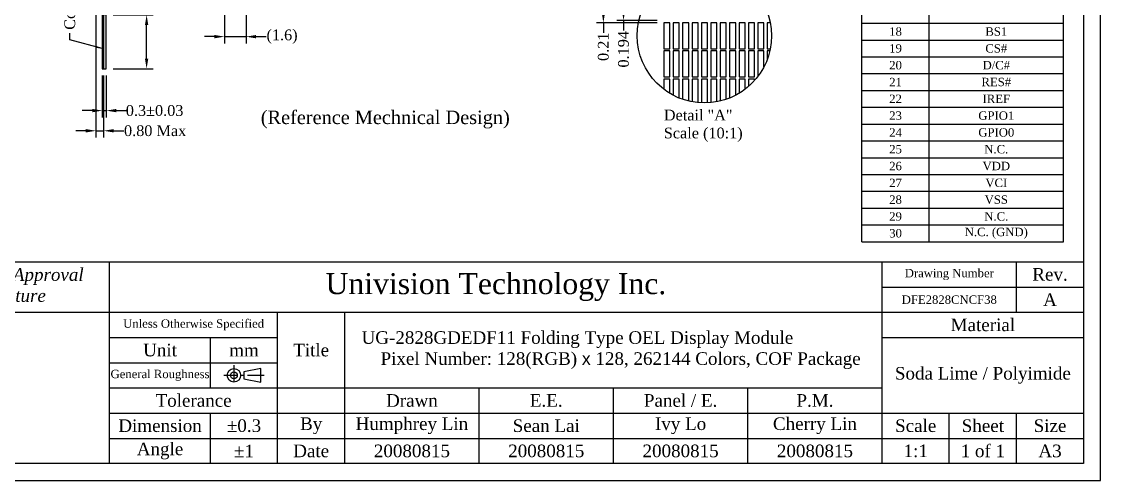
# Model space of a CAD drawing. Extents: x -2 to 150, y 0 to 100.
# Drawn here: x 69.7 to 150, y 0 to 34.1 of the extents above; entities that cross this region are included whole.
import ezdxf

# ---------------------------------------------------------------- set-up
doc = ezdxf.new("R2010")
doc.units = 0
doc.header["$MEASUREMENT"] = 0
doc.linetypes.add('CENTER', pattern=[2, 1.25, -0.25, 0.25, -0.25])
for name, color, linetype in [('COF', 3, 'Continuous'), ('Dimension', 7, 'Continuous'), ('Frame', 7, 'Continuous'), ('Index', 7, 'Continuous'), ('Pixel', 5, 'Continuous')]:
    doc.layers.add(name, color=color, linetype=linetype)
doc.styles.get("Standard").update_dxf_attribs({"font": 'TIMES.TTF'})
doc.dimstyles.get("Standard").update_dxf_attribs({"dimtxt": 0.7, "dimasz": 0.75, "dimexe": 0.5, "dimexo": 0.5, "dimgap": 0.1, "dimtad": 0, "dimdec": 3, "dimdsep": 46, "dimtxsty": 'Standard', "dimcen": 0.09, "dimadec": 0, "dimazin": 0, "dimtfac": 1, "dimtdec": 3, "dimtmove": 0, "dimatfit": 3, "dimfxl": 0, "dimtolj": 1, "dimarcsym": 0})

# ---------------------------------------------------------------- blocks, each defined once
blk = doc.blocks.new('*D21')
at = {"layer": 'Defpoints', "color": 0}
for p in [(75.225, 37.574), (75.8, 30.614), (75.8, 26)]:
    blk.add_point(p, dxfattribs=at)
at = {"layer": 'Dimension', "color": 0, "lineweight": -2}
for p, q in [((75.225, 37.074), (75.225, 25.5)), ((75.8, 30.114), (75.8, 25.5)), ((74.475, 26), (73.725, 26)), ((75.225, 26), (75.8, 26)), ((76.55, 26), (77.3, 26))]:
    blk.add_line(p, q, dxfattribs=at)
at = {"layer": 'Dimension', "color": 0}
for points in [[(74.475, 26.125), (74.475, 25.875), (75.225, 26)], [(76.55, 26.125), (76.55, 25.875), (75.8, 26)]]:
    blk.add_solid(points, dxfattribs=at)
at = {"layer": 'Dimension', "color": 0, "insert": (79.635, 26), "char_height": 0.8, "attachment_point": 5}
blk.add_mtext('\\A1;0.80 Max', dxfattribs=at)
blk = doc.blocks.new('*D22')
at = {"layer": 'Defpoints', "color": 0}
for p in [(75.7, 30.614), (76, 30.614), (76, 27.5)]:
    blk.add_point(p, dxfattribs=at)
at = {"layer": 'Dimension', "color": 0, "lineweight": -2}
for p, q in [((75.7, 30.114), (75.7, 27)), ((76, 30.114), (76, 27)), ((74.95, 27.5), (74.2, 27.5)), ((75.7, 27.5), (76, 27.5)), ((76.75, 27.5), (77.5, 27.5))]:
    blk.add_line(p, q, dxfattribs=at)
at = {"layer": 'Dimension', "color": 0}
for points in [[(74.95, 27.625), (74.95, 27.375), (75.7, 27.5)], [(76.75, 27.625), (76.75, 27.375), (76, 27.5)]]:
    blk.add_solid(points, dxfattribs=at)
at = {"layer": 'Dimension', "color": 0, "insert": (79.597, 27.5), "char_height": 0.8, "attachment_point": 5}
blk.add_mtext('\\A1;0.3±0.03', dxfattribs=at)
blk = doc.blocks.new('*D32')
at = {"layer": 'Defpoints', "color": 0}
for p in [(117.5, 36.14), (114.5, 34.2), (117.5, 34.2)]:
    blk.add_point(p, dxfattribs=at)
at = {"layer": 'Dimension', "color": 0, "lineweight": -2}
for p, q in [((117, 36.14), (114, 36.14)), ((114.5, 35.39), (114.5, 34.95)), ((117, 34.2), (114, 34.2)), ((114.5, 34.2), (114.5, 33.45))]:
    blk.add_line(p, q, dxfattribs=at)
at = {"layer": 'Dimension', "color": 0}
for points in [[(114.375, 35.39), (114.625, 35.39), (114.5, 36.14)], [(114.375, 34.95), (114.625, 34.95), (114.5, 34.2)]]:
    blk.add_solid(points, dxfattribs=at)
at = {"layer": 'Dimension', "color": 0, "insert": (114.5, 32.063), "char_height": 0.8, "attachment_point": 5, "rotation": 90}
blk.add_mtext('\\A1;0.194', dxfattribs=at)
blk = doc.blocks.new('*D33')
at = {"layer": 'Defpoints', "color": 0}
for p in [(117.5, 36.14), (113, 34.04), (117.5, 34.04)]:
    blk.add_point(p, dxfattribs=at)
at = {"layer": 'Dimension', "color": 0, "lineweight": -2}
for p, q in [((117, 36.14), (112.5, 36.14)), ((113, 35.39), (113, 34.79)), ((117, 34.04), (112.5, 34.04)), ((113, 34.04), (113, 33.29))]:
    blk.add_line(p, q, dxfattribs=at)
at = {"layer": 'Dimension', "color": 0}
for points in [[(112.875, 35.39), (113.125, 35.39), (113, 36.14)], [(112.875, 34.79), (113.125, 34.79), (113, 34.04)]]:
    blk.add_solid(points, dxfattribs=at)
at = {"layer": 'Dimension', "color": 0, "insert": (113, 32.25), "char_height": 0.8, "attachment_point": 5, "rotation": 90}
blk.add_mtext('\\A1;0.21', dxfattribs=at)
blk = doc.blocks.new('*D41')
at = {"layer": 'Defpoints', "color": 0}
for p in [(84.8, 47.464), (86.4, 36.614), (86.4, 33)]:
    blk.add_point(p, dxfattribs=at)
at = {"layer": 'Dimension', "color": 0, "lineweight": -2}
for p, q in [((84.8, 46.964), (84.8, 32.5)), ((86.4, 36.114), (86.4, 32.5)), ((84.05, 33), (83.3, 33)), ((84.8, 33), (86.4, 33)), ((87.15, 33), (87.9, 33))]:
    blk.add_line(p, q, dxfattribs=at)
at = {"layer": 'Dimension', "color": 0}
for points in [[(84.05, 33.125), (84.05, 32.875), (84.8, 33)], [(87.15, 33.125), (87.15, 32.875), (86.4, 33)]]:
    blk.add_solid(points, dxfattribs=at)
at = {"layer": 'Dimension', "color": 0, "insert": (89.083, 33), "char_height": 0.8, "attachment_point": 5}
blk.add_mtext('\\A1;(1.6)', dxfattribs=at)
blk = doc.blocks.new('*D53')
at = {"layer": 'Defpoints', "color": 0}
for p in [(76, 34.614), (79, 34.614), (76, 30.614)]:
    blk.add_point(p, dxfattribs=at)
at = {"layer": 'Dimension', "color": 0, "lineweight": -2}
for p, q in [((79, 34.614), (79, 35.364)), ((76.5, 34.614), (79.5, 34.614)), ((79, 31.364), (79, 33.864)), ((76.5, 30.614), (79.5, 30.614))]:
    blk.add_line(p, q, dxfattribs=at)
at = {"layer": 'Dimension', "color": 0}
for points in [[(78.875, 33.864), (79.125, 33.864), (79, 34.614)], [(78.875, 31.364), (79.125, 31.364), (79, 30.614)]]:
    blk.add_solid(points, dxfattribs=at)
at = {"layer": 'Dimension', "color": 0, "insert": (79, 39.367), "char_height": 0.8, "attachment_point": 5, "rotation": 90}
blk.add_mtext('\\A1;4±0.5 (Stiffener)', dxfattribs=at)

msp = doc.modelspace()

# ---------------------------------------------------------------- linework, layer by layer
at = {"layer": 'COF'}
msp.add_lwpolyline([(75.7, 30.614), (75.8, 30.614), (75.8, 46.464), (75.7, 46.464)], close=True, dxfattribs=at)
at = {"layer": 'COF', "color": 2}
msp.add_lwpolyline([(75.8, 30.614), (76, 30.614), (76, 34.614), (75.8, 34.614)], close=True, dxfattribs=at)
at = {"layer": 'Frame'}
for p, q in [((132.25, 17.75), (132.25, 56.5)), ((137.25, 17.75), (137.25, 56.5)), ((147.25, 17.75), (147.25, 56.5)), ((132.25, 34), (147.25, 34)), ((132.25, 32.75), (147.25, 32.75)), ((132.25, 31.5), (147.25, 31.5)), ((132.25, 30.25), (147.25, 30.25)), ((132.25, 29), (147.25, 29)), ((132.25, 27.75), (147.25, 27.75)), ((132.25, 26.5), (147.25, 26.5)), ((132.25, 25.25), (147.25, 25.25)), ((132.25, 24), (147.25, 24)), ((132.25, 22.75), (147.25, 22.75)), ((132.25, 21.5), (147.25, 21.5)), ((132.25, 20.25), (147.25, 20.25)), ((132.25, 19), (147.25, 19)), ((132.25, 17.75), (147.25, 17.75)), ((61.25, 16.25), (148.75, 16.25)), ((76.25, 1.25), (76.25, 16.25)), ((133.75, 1.25), (133.75, 16.25)), ((143.75, 12.5), (143.75, 16.25)), ((133.75, 14.375), (148.75, 14.375)), ((61.25, 12.5), (148.75, 12.5)), ((88.75, 1.25), (88.75, 12.5)), ((93.75, 1.25), (93.75, 12.5)), ((76.25, 10.625), (88.75, 10.625)), ((83.75, 6.875), (83.75, 10.625)), ((133.75, 10.625), (148.75, 10.625)), ((76.25, 8.75), (88.75, 8.75)), ((76.25, 6.875), (133.75, 6.875)), ((103.75, 1.25), (103.75, 6.875)), ((113.75, 1.25), (113.75, 6.875)), ((123.75, 1.25), (123.75, 6.875)), ((76.25, 5), (148.75, 5)), ((83.75, 1.25), (83.75, 5)), ((138.75, 1.25), (138.75, 5)), ((143.75, 1.25), (143.75, 5)), ((76.25, 3.125), (148.75, 3.125))]:
    msp.add_line(p, q, dxfattribs=at)
at = {"layer": 'Frame', "linetype": 'CENTER'}
for p, q in [((85.5, 8.5625), (85.5, 7.0625)), ((87.75, 7.8125), (84.75, 7.8125))]:
    msp.add_line(p, q, dxfattribs=at)
at = {"layer": 'Frame'}
for points in [[(150, 100), (0, 100), (0, 0), (150, 0)], [(148.75, 1.25), (1.25, 1.25), (1.25, 98.75), (148.75, 98.75)], [(87.5, 7.3125), (87.5, 8.3125), (86.25, 8.0625), (86.25, 7.5625)]]:
    msp.add_lwpolyline(points, close=True, dxfattribs=at)
for radius in [0.5, 0.25]:
    msp.add_circle((85.5, 7.8125), radius, dxfattribs=at)
at = {"layer": 'Index'}
msp.add_circle((120.525, 33.07), 5, dxfattribs=at)
at = {"layer": 'Pixel', "color": 1}
for points in [[(117.5, 32.1), (117.95, 32.1), (117.95, 34.04), (117.5, 34.04)], [(119.6, 32.1), (120.05, 32.1), (120.05, 34.04), (119.6, 34.04)], [(121.7, 32.1), (122.15, 32.1), (122.15, 34.04), (121.7, 34.04)], [(123.8, 32.1), (124.25, 32.1), (124.25, 34.04), (123.8, 34.04)], [(117.5, 30), (117.95, 30), (117.95, 31.94), (117.5, 31.94)], [(119.6, 30), (120.05, 30), (120.05, 31.94), (119.6, 31.94)], [(121.7, 30), (122.15, 30), (122.15, 31.94), (121.7, 31.94)], [(123.8, 30), (124.25, 30), (124.25, 31.94), (123.8, 31.94)]]:
    msp.add_lwpolyline(points, close=True, dxfattribs=at)
at = {"layer": 'Pixel', "color": 3}
for points in [[(118.2, 32.1), (118.65, 32.1), (118.65, 34.04), (118.2, 34.04)], [(120.3, 32.1), (120.75, 32.1), (120.75, 34.04), (120.3, 34.04)], [(122.4, 32.1), (122.85, 32.1), (122.85, 34.04), (122.4, 34.04)], [(124.5, 32.1), (124.95, 32.1), (124.95, 34.04), (124.5, 34.04)], [(118.2, 30), (118.65, 30), (118.65, 31.94), (118.2, 31.94)], [(120.3, 30), (120.75, 30), (120.75, 31.94), (120.3, 31.94)], [(122.4, 30), (122.85, 30), (122.85, 31.94), (122.4, 31.94)]]:
    msp.add_lwpolyline(points, close=True, dxfattribs=at)
at = {"layer": 'Pixel', "color": 5}
for points in [[(118.9, 32.1), (119.35, 32.1), (119.35, 34.04), (118.9, 34.04)], [(121, 32.1), (121.45, 32.1), (121.45, 34.04), (121, 34.04)], [(123.1, 32.1), (123.55, 32.1), (123.55, 34.04), (123.1, 34.04)], [(118.9, 30), (119.35, 30), (119.35, 31.94), (118.9, 31.94)], [(121, 30), (121.45, 30), (121.45, 31.94), (121, 31.94)], [(123.1, 30), (123.55, 30), (123.55, 31.94), (123.1, 31.94)]]:
    msp.add_lwpolyline(points, close=True, dxfattribs=at)
for points in [[(125.43, 34.04), (125.2, 34.04), (125.2, 32.1), (125.43, 32.1)], [(125.3956, 31.94), (125.2, 31.94), (125.2, 31.2968)], [(119.35, 28.21), (119.35, 29.84), (118.9, 29.84), (118.9, 28.3414)], [(121.45, 28.1563), (121.45, 29.84), (121, 29.84), (121, 28.0926)], [(123.55, 29.0889), (123.55, 29.84), (123.1, 29.84), (123.1, 28.784)]]:
    msp.add_lwpolyline(points, dxfattribs=at)
at = {"layer": 'Pixel', "color": 3}
for points in [[(124.95, 30.742), (124.95, 31.94), (124.5, 31.94), (124.5, 30.037)], [(118.65, 28.4349), (118.65, 29.84), (118.2, 29.84), (118.2, 28.6434)], [(120.75, 28.0751), (120.75, 29.84), (120.3, 29.84), (120.3, 28.0751)], [(122.85, 28.6434), (122.85, 29.84), (122.4, 29.84), (122.4, 28.4349)]]:
    msp.add_lwpolyline(points, dxfattribs=at)
at = {"layer": 'Pixel', "color": 1}
for points in [[(117.95, 28.784), (117.95, 29.84), (117.5, 29.84), (117.5, 29.0889)], [(120.05, 28.0926), (120.05, 29.84), (119.6, 29.84), (119.6, 28.1563)], [(122.15, 28.3414), (122.15, 29.84), (121.7, 29.84), (121.7, 28.21)], [(124.25, 29.7347), (124.25, 29.84), (123.8, 29.84), (123.8, 29.2919)]]:
    msp.add_lwpolyline(points, dxfattribs=at)

# ---------------------------------------------------------------- texts
at = {"layer": 'Frame'}
for s, insert, char_height, attachment_point in [('18', (134.75, 33.375), 0.625, 5), ('BS1', (142.25, 33.375), 0.625, 5), ('19', (134.75, 32.125), 0.625, 5), ('CS#', (142.25, 32.125), 0.625, 5), ('20', (134.75, 30.875), 0.625, 5), ('D/C#', (142.25, 30.875), 0.625, 5), ('21', (134.75, 29.625), 0.625, 5), ('RES#', (142.25, 29.625), 0.625, 5), ('22', (134.75, 28.375), 0.625, 5), ('IREF', (142.25, 28.375), 0.625, 5), ('23', (134.75, 27.125), 0.625, 5), ('GPIO1', (142.25, 27.125), 0.625, 5), ('24', (134.75, 25.875), 0.625, 5), ('GPIO0', (142.25, 25.875), 0.625, 5), ('25', (134.75, 24.625), 0.625, 5), ('N.C.', (142.25, 24.625), 0.625, 5), ('26', (134.75, 23.375), 0.625, 5), ('VDD', (142.25, 23.375), 0.625, 5), ('27', (134.75, 22.125), 0.625, 5), ('VCI', (142.25, 22.125), 0.625, 5), ('28', (134.75, 20.875), 0.625, 5), ('VSS', (142.25, 20.875), 0.625, 5), ('29', (134.75, 19.625), 0.625, 5), ('N.C.', (142.25, 19.625), 0.625, 5), ('30', (134.75, 18.375), 0.625, 5), ('N.C. (GND)', (142.25, 18.375), 0.625, 5), ('{\\fTimes New Roman|b0|i1|c0|p18;Customer Approval\\PSignature}', (68.75, 14.375), 0.9375, 5), ('{\\fTimes New Roman|b0|i0|c0|p18;Univision Technology Inc.}', (105, 14.375), 1.5625, 5), ('{\\fTimes New Roman|b0|i0|c0|p18;Drawing Number}', (138.75, 15.3125), 0.625, 5), ('{\\fTimes New Roman|b0|i0|c0|p18;Rev.}', (146.25, 15.3125), 0.9375, 5), ('DFE2828CNCF38', (138.75, 13.4375), 0.625, 5), ('A', (146.25, 13.4375), 0.9375, 5), ('{\\fTimes New Roman|b0|i0|c0|p18;Material}', (141.25, 11.5625), 0.9375, 5), ('{\\fTimes New Roman|b0|i0|c0|p18;Unless Otherwise Specified}', (82.5, 11.5625), 0.625, 5), ('UG-2828GDEDF11 Folding Type OEL Display Module\\P    Pixel Number: 128(RGB) {\\fArial|b0|i0|c0|p34;x} 128, 262144 Colors, COF Package', (95, 9.6875), 0.9375, 4), ('{\\fTimes New Roman|b0|i0|c0|p18;Unit}', (80, 9.6875), 0.9375, 5), ('{\\fTimes New Roman|b0|i0|c0|p18;mm}', (86.25, 9.6875), 0.9375, 5), ('{\\fTimes New Roman|b0|i0|c0|p18;Title}', (91.25, 9.6875), 0.9375, 5), ('{\\fTimes New Roman|b0|i0|c0|p18;General Roughness}', (80, 7.8125), 0.625, 5), ('Soda Lime / Polyimide', (141.25, 7.8125), 0.9375, 5), ('{\\fTimes New Roman|b0|i0|c0|p18;Tolerance}', (82.5, 5.9375), 0.9375, 5), ('Panel / E.', (118.75, 5.9375), 0.9375, 5), ('{\\fTimes New Roman|b0|i0|c0|p18;Drawn}', (98.75, 5.9375), 0.9375, 5), ('E.E.', (108.75, 5.9375), 0.9375, 5), ('P.M.', (128.75, 5.9375), 0.9375, 5), ('{\\fTimes New Roman|b0|i0|c0|p18;Dimension}', (80, 4.0625), 0.9375, 5), ('%%p0.3', (86.25, 4.0625), 0.9375, 5), ('{\\fTimes New Roman|b0|i0|c0|p18;By}', (91.25, 4.0625), 0.9375, 5), ('Humphrey Lin', (98.75, 4.0625), 0.9375, 5), ('Sean Lai', (108.75, 4.0625), 0.9375, 5), ('Ivy Lo', (118.75, 4.0625), 0.9375, 5), ('Cherry Lin', (128.75, 4.0625), 0.9375, 5), ('{\\fTimes New Roman|b0|i0|c0|p18;Scale}', (136.25, 4.0625), 0.9375, 5), ('{\\fTimes New Roman|b0|i0|c0|p18;Sheet}', (141.25, 4.0625), 0.9375, 5), ('{\\fTimes New Roman|b0|i0|c0|p18;Size}', (146.25, 4.0625), 0.9375, 5), ('{\\fTimes New Roman|b0|i0|c0|p18;Angle}', (80, 2.1875), 0.9375, 5), ('%%p1', (86.25, 2.1875), 0.9375, 5), ('{\\fTimes New Roman|b0|i0|c0|p18;Date}', (91.25, 2.1875), 0.9375, 5), ('20080815', (98.75, 2.1875), 0.9375, 5), ('20080815', (108.75, 2.1875), 0.9375, 5), ('20080815', (118.75, 2.1875), 0.9375, 5), ('20080815', (128.75, 2.1875), 0.9375, 5), ('{\\fTimes New Roman|b0|i0|c0|p18;1:1}', (136.25, 2.1875), 0.9375, 5), ('{\\fTimes New Roman|b0|i0|c0|p18;1 of 1}', (141.25, 2.1875), 0.9375, 5), ('{\\fTimes New Roman|b0|i0|c0|p18;A3}', (146.25, 2.1875), 0.9375, 5)]:
    msp.add_mtext(s, dxfattribs=dict(at, insert=insert, char_height=char_height, attachment_point=attachment_point))
at = {"layer": 'Index', "insert": (73.2852, 33.511), "char_height": 0.8, "attachment_point": 4, "rotation": 90}
msp.add_mtext('{\\fTimes New Roman|b0|i0|c0|p18;Contact Side}', dxfattribs=at)
at = {"layer": 'Index', "attachment_point": 1}
for s, insert, char_height in [('{\\H2x;(Reference Mechnical Design)}', (87.5, 27.5), 0.5), ('Detail "A"\\PScale (10:1)', (117.5, 27.57), 0.8)]:
    msp.add_mtext(s, dxfattribs=dict(at, insert=insert, char_height=char_height))

# ---------------------------------------------------------------- dimensions: what is measured, and where the dimension line sits
at = {"layer": 'Dimension'}
for base, p1, p2, text, override, picture, middle in [((86.4, 33), (84.8, 47.464), (86.4, 36.614), '(<>)', {"dimtxt": 0.8, "dimtp": 0.5, "dimtm": 0.5}, '*D41', (89.0832, 33)), ((75.8, 26), (75.225, 37.574), (75.8, 30.614), '0.80 Max', {"dimtxt": 0.8, "dimasz": 0.75, "dimexe": 0.5, "dimexo": 0.5, "dimgap": 0.1, "dimtih": 0, "dimtoh": 0, "dimdec": 2, "dimtxsty": 'Standard'}, '*D21', (79.6353, 26))]:
    dim = msp.add_linear_dim(base=base, p1=p1, p2=p2, text=text, dimstyle='Standard', override=override, dxfattribs=at)
    dim.commit()
    dim.dimension.update_dxf_attribs({"geometry": picture, "text_midpoint": middle})
dim = msp.add_linear_dim(base=(79, 34.614), p1=(76, 30.614), p2=(76, 34.614), angle=90, text='<> (Stiffener)', dimstyle='Standard', override={"dimtxt": 0.8, "dimasz": 0.75, "dimexe": 0.5, "dimexo": 0.5, "dimgap": 0.1, "dimtih": 0, "dimtoh": 0, "dimzin": 8, "dimazin": 2, "dimtol": 1, "dimtp": 0.5, "dimtm": 0.5, "dimtofl": 1, "dimtzin": 8}, dxfattribs=at)
dim.commit()
dim.dimension.update_dxf_attribs({"geometry": '*D53', "text_midpoint": (79, 39.3668)})
dim = msp.add_linear_dim(base=(113, 34.04), p1=(117.5, 36.14), p2=(117.5, 34.04), angle=90, dimstyle='Standard', override={"dimtxt": 0.8, "dimasz": 0.75, "dimexe": 0.5, "dimexo": 0.5, "dimgap": 0.1, "dimtih": 0, "dimtoh": 0, "dimdec": 3, "dimlfac": 0.1, "dimzin": 8, "dimazin": 2, "dimtzin": 8}, dxfattribs=at)
dim.commit()
dim.dimension.update_dxf_attribs({"geometry": '*D33', "text_midpoint": (113, 32.2498), "dimtype": 160})
dim = msp.add_linear_dim(base=(114.5, 34.2), p1=(117.5, 36.14), p2=(117.5, 34.2), angle=90, dimstyle='Standard', override={"dimtxt": 0.8, "dimasz": 0.75, "dimexe": 0.5, "dimexo": 0.5, "dimgap": 0.1, "dimtih": 0, "dimtoh": 0, "dimdec": 3, "dimlfac": 0.1, "dimzin": 8, "dimazin": 2, "dimtzin": 8}, dxfattribs=at)
dim.commit()
dim.dimension.update_dxf_attribs({"geometry": '*D32', "text_midpoint": (114.5, 32.0629)})
dim = msp.add_linear_dim(base=(76, 27.5), p1=(75.7, 30.614), p2=(76, 30.614), dimstyle='Standard', override={"dimtxt": 0.8, "dimgap": 0.1, "dimtol": 1, "dimlim": 0, "dimtp": 0.03, "dimtm": 0.03}, dxfattribs=at)
dim.commit()
dim.dimension.update_dxf_attribs({"geometry": '*D22', "text_midpoint": (79.5968, 27.5)})

# ---------------------------------------------------------------- leaders
at = {"layer": 'Index'}
msp.add_leader([(75.7, 32.114), (73.2852, 32.761), (73.2852, 33.261)], dimstyle='Standard', override={"dimtxt": 0.5, "dimasz": 0.5, "dimexe": 0.5, "dimexo": 0.5, "dimgap": 0.1, "dimtih": 0, "dimdec": 3}, dxfattribs=at)

doc.saveas('drawing.dxf')
